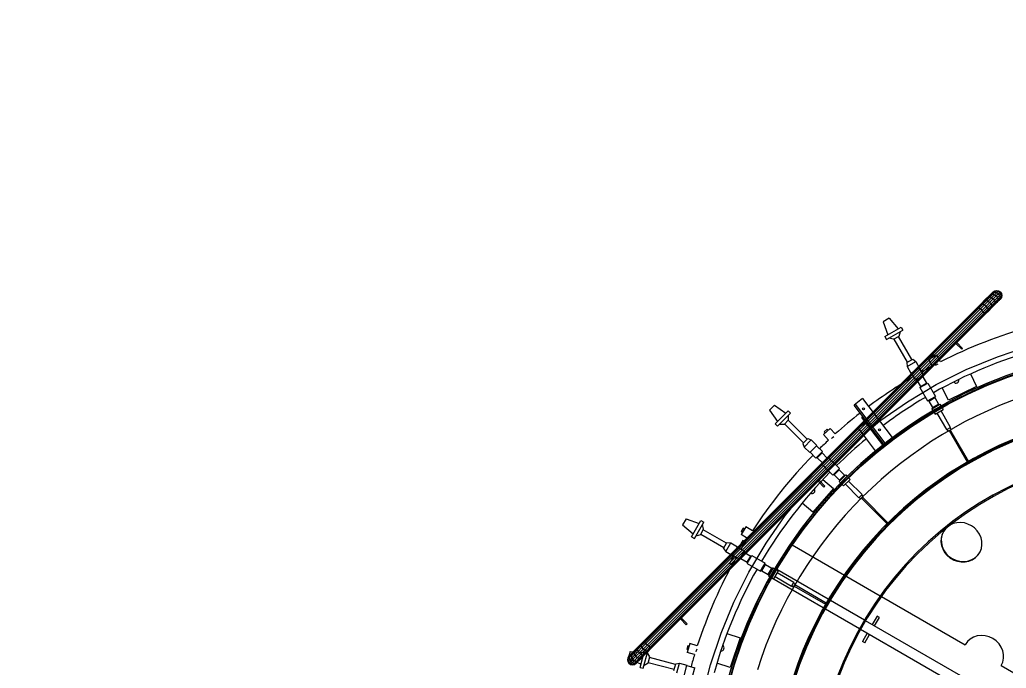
# Model space of a CAD drawing. Header units: metres. Extents: x 0 to 63075, y 0 to 44550.
# Drawn here: x 53271 to 53980, y 40464 to 40929 of the extents above; entities that cross this region are included whole.
import ezdxf

# ---------------------------------------------------------------- set-up
doc = ezdxf.new("R2010")
doc.units = ezdxf.units.M
doc.header["$LTSCALE"] = 75
for name, color, linetype in [('GSB', 7, 'Continuous'), ('ML6', 1, 'Continuous'), ('SDM', 7, 'Continuous'), ('SL1', 8, 'Continuous')]:
    doc.layers.add(name, color=color, linetype=linetype)
doc.styles.add('ROMANS', font='ROMANS.SHX')
doc.dimstyles.new('75___1-75', dxfattribs={"dimscale": 75, "dimtxt": 2.5, "dimasz": 2, "dimexe": 1.5, "dimexo": 1, "dimgap": 0.5, "dimtad": 1, "dimdec": 0, "dimzin": 12, "dimtxsty": 'ROMANS', "dimcen": 0, "dimclrd": 256, "dimclre": 256, "dimclrt": 3, "dimazin": 3, "dimtfac": 1, "dimtdec": 0, "dimtmove": 0, "dimatfit": 0, "dimfxl": 1, "dimlwd": -1, "dimlwe": -1, "dimarcsym": 0})

# ---------------------------------------------------------------- blocks, each defined once
blk = doc.blocks.new('A$C6bae614f')
at = {"layer": 'SL1'}
for p, q in [((373522.6, 46010), (373590, 46077.4)), ((373562.5, 46061.2), (373533.7, 46032.3)), ((373563.6, 46069.7), (373542.2, 46048.3)), ((373556.4, 46065.1), (373547.9, 46056.7)), ((373547.9, 46056.7), (373554.4, 46060.5)), ((373554.4, 46060.5), (373562.5, 46061.2)), ((373561.6, 46070.3), (373556.4, 46065.1)), ((373556.4, 46065.1), (373563.6, 46069.7)), ((373561.6, 46070.3), (373569.3, 46075.4)), ((373563.4, 46072.1), (373561.6, 46070.3)), ((373572.4, 46071), (373562.5, 46061.2)), ((373562.5, 46061.2), (373571.1, 46058.5)), ((373563.4, 46072.1), (373571.3, 46077.4)), ((373571.3, 46077.4), (373563.6, 46069.7)), ((373563.6, 46069.7), (373572.4, 46071)), ((373569.3, 46075.4), (373578.5, 46077.2)), ((373571.3, 46077.4), (373580.6, 46079.2)), ((373578.5, 46077.2), (373572.4, 46071)), ((373572.4, 46071), (373581.4, 46068.8)), ((373578.5, 46077.2), (373580.6, 46079.2)), ((373578.5, 46077.2), (373587.8, 46075.2)), ((373589.2, 46063.4), (373578.7, 46052.9)), ((373580.6, 46079.2), (373590, 46077.4)), ((373581.4, 46068.8), (373589.2, 46063.4)), ((373587.8, 46075.2), (373595.7, 46069.9)), ((373597.9, 46072.1), (373589.2, 46063.4)), ((373589.2, 46063.4), (373594.6, 46055.6)), ((373590, 46077.4), (373597.9, 46072.1)), ((373601, 46062), (373594.6, 46055.6)), ((373595.7, 46069.9), (373601, 46062)), ((373597.9, 46072.1), (373603.2, 46064.2)), ((373601, 46062), (373603.2, 46064.2)), ((373601, 46062), (373602.9, 46052.8)), ((373603.2, 46064.2), (373605, 46054.8)), ((373508.4, 46017.1), (373492.7, 46001.4)), ((373511.2, 46017.3), (373494, 46000.1)), ((373516.2, 46014.8), (373497.7, 45996.3)), ((373523.3, 46032.1), (373508.4, 46017.1)), ((373508.4, 46017.1), (373511.2, 46017.3)), ((373578.7, 46052.9), (373509.9, 45984.1)), ((373542.2, 46048.3), (373511.2, 46017.3)), ((373511.2, 46017.3), (373516.2, 46014.8)), ((373533.7, 46032.3), (373516.2, 46014.8)), ((373516.2, 46014.8), (373522.6, 46010)), ((373554.1, 46015.1), (373516.5, 45977.5)), ((373586.9, 46036.8), (373522.1, 45971.9)), ((373547.9, 46056.7), (373523.3, 46032.1)), ((373523.3, 46032.1), (373527.5, 46033.6)), ((373527.5, 46033.6), (373533.7, 46032.3)), ((373533.7, 46032.3), (373540.9, 46028.3)), ((373536.7, 46045.5), (373542.2, 46048.3)), ((373540.9, 46028.3), (373548.1, 46022.3)), ((373542.2, 46048.3), (373549.4, 46048)), ((373548.1, 46022.3), (373554.1, 46015.1)), ((373549.4, 46048), (373557.3, 46044.8)), ((373594.6, 46055.6), (373554.1, 46015.1)), ((373554.1, 46015.1), (373558.1, 46007.9)), ((373557.3, 46044.8), (373564.8, 46039)), ((373574.1, 46016.4), (373559.4, 46001.7)), ((373564.8, 46039), (373570.5, 46031.6)), ((373570.5, 46031.6), (373573.8, 46023.6)), ((373571.1, 46058.5), (373578.7, 46052.9)), ((373590.9, 46030.6), (373571.2, 46011)), ((373574.1, 46016.4), (373571.2, 46011)), ((373573.8, 46023.6), (373574.1, 46016.4)), ((373586.3, 46028.6), (373574.1, 46016.4)), ((373578.7, 46052.9), (373584.3, 46045.3)), ((373586.3, 46028.6), (373582.4, 46022.2)), ((373584.3, 46045.3), (373586.9, 46036.8)), ((373601.2, 46043.6), (373586.3, 46028.6)), ((373586.9, 46036.8), (373586.3, 46028.6)), ((373596.8, 46046.6), (373586.9, 46036.8)), ((373595.5, 46037.8), (373590.9, 46030.6)), ((373596.1, 46035.8), (373590.9, 46030.6)), ((373594.6, 46055.6), (373596.8, 46046.6)), ((373596.8, 46046.6), (373595.5, 46037.8)), ((373601.2, 46043.6), (373596.1, 46035.8)), ((373596.1, 46035.8), (373597.9, 46037.6)), ((373605, 46054.8), (373596.8, 46046.6)), ((373603.2, 46045.5), (373597.9, 46037.6)), ((373602.9, 46052.8), (373601.2, 46043.6)), ((373601.2, 46043.6), (373603.2, 46045.5)), ((373605, 46054.8), (373603.2, 46045.5)), ((371892.6, 44401.4), (373492.7, 46001.4)), ((373494, 46000.1), (371893.9, 44400.1)), ((373497.7, 45996.3), (371897.7, 44396.4)), ((373503.3, 45990.7), (371903.2, 44390.8)), ((373509.9, 45984.1), (371909.9, 44384.2)), ((373516.5, 45977.5), (371916.5, 44377.6)), ((373522.1, 45971.9), (371922.1, 44372)), ((373525.8, 45968.2), (371925.8, 44368.2)), ((373527.2, 45966.9), (371927.1, 44366.9)), ((373492.7, 46001.4), (373494, 46000.1)), ((373494, 46000.1), (373497.7, 45996.3)), ((373497.7, 45996.3), (373503.3, 45990.7)), ((373522.6, 46010), (373503.3, 45990.7)), ((373503.3, 45990.7), (373509.9, 45984.1)), ((373509.9, 45984.1), (373516.5, 45977.5)), ((373516.5, 45977.5), (373522.1, 45971.9)), ((373522.1, 45971.9), (373525.8, 45968.2)), ((373522.6, 46010), (373529.5, 46003.7)), ((373543.1, 45985.4), (373525.8, 45968.2)), ((373525.8, 45968.2), (373527.2, 45966.9)), ((373542.9, 45982.6), (373527.2, 45966.9)), ((373529.5, 46003.7), (373535.8, 45996.8)), ((373535.8, 45996.8), (373540.6, 45990.4)), ((373540.6, 45990.4), (373543.1, 45985.4)), ((373557.8, 45997.6), (373542.9, 45982.6)), ((373543.1, 45985.4), (373542.9, 45982.6)), ((373559.4, 46001.7), (373543.1, 45985.4)), ((373571.2, 46011), (373557.8, 45997.6)), ((373559.4, 46001.7), (373557.8, 45997.6)), ((373558.1, 46007.9), (373559.4, 46001.7)), ((373066.5, 45946.5), (373037.3, 45929.7)), ((373037.3, 45929.7), (373060.3, 45866.8)), ((373066.5, 45946.5), (373109.5, 45895.2)), ((373046.4, 45858.7), (373123.4, 45903.2)), ((373054.3, 45845), (373131.3, 45889.5)), ((373114.2, 45861.2), (373120.1, 45883)), ((373123.4, 45903.2), (373131.3, 45889.5)), ((373046.4, 45858.7), (373054.3, 45845)), ((373087.3, 45845.7), (373065.5, 45851.5)), ((373087.3, 45845.7), (373114.2, 45861.2)), ((373154, 45736.2), (373089.8, 45847.1)), ((373175.6, 45748.7), (373111.8, 45859.8)), ((373385.7, 45825.5), (373413.4, 45797.8)), ((373417.9, 45802.3), (373390.2, 45830)), ((373413.4, 45797.8), (373417.9, 45802.3)), ((373584.1, 45762.4), (373736.5, 45813.1)), ((373150.7, 45734.3), (373179, 45750.6)), ((373150.7, 45734.3), (373152.5, 45716.1)), ((373152.5, 45716.1), (373193.8, 45740)), ((373179, 45750.6), (373193.8, 45740)), ((373193.8, 45740), (373212.4, 45707.9)), ((373295.1, 45770.3), (373256.3, 45749.6)), ((373273.2, 45717.9), (373256.3, 45749.6)), ((373272.4, 45766.1), (373263.9, 45761.6)), ((373267.2, 45755.4), (373263.9, 45761.6)), ((373281, 45770.7), (373272.4, 45766.1)), ((373284.3, 45764.5), (373281, 45770.7)), ((373312.3, 45738.1), (373295.1, 45770.3)), ((373435.7, 45700.9), (373584.1, 45762.4)), ((373152.5, 45716.1), (373171, 45684)), ((373171, 45684), (373212.4, 45707.9)), ((373172.6, 45684.9), (373192.7, 45650.2)), ((373210.7, 45706.9), (373230.8, 45672.2)), ((373288.6, 45721.5), (373301.5, 45728.3)), ((373292.1, 45629.1), (373435.7, 45700.9)), ((373192.7, 45650.2), (373230.8, 45672.2)), ((373197.5, 45652.9), (373198.8, 45650.2)), ((373198.8, 45650.2), (373227.7, 45666.9)), ((373198.8, 45650.2), (373216.3, 45619.9)), ((373213.2, 45614.7), (373251.3, 45636.7)), ((373216.3, 45619.9), (373245.2, 45636.6)), ((373226, 45669.4), (373227.7, 45666.9)), ((373227.7, 45666.9), (373245.2, 45636.6)), ((373246.5, 45633.9), (373245.2, 45636.6)), ((373251.3, 45636.7), (373288.1, 45572.9)), ((373455.1, 45679.9), (373484.6, 45620.2)), ((373154, 45547.1), (373292.1, 45629.1)), ((373213.2, 45614.7), (373250, 45550.9)), ((373218, 45617.4), (373216.3, 45619.9)), ((373350, 45553.9), (373320.6, 45613.6)), ((373484.6, 45620.2), (373350, 45553.9)), ((372938.7, 45561.9), (372898.4, 45531)), ((372938.7, 45561.9), (373081.7, 45375.5)), ((373022.1, 45455.5), (373154, 45547.1)), ((373250, 45550.9), (373288.1, 45572.9)), ((373254.8, 45553.6), (373256.7, 45549.9)), ((373256.7, 45549.9), (373285.6, 45566.6)), ((373256.7, 45549.9), (373274.2, 45519.6)), ((373283.4, 45570.1), (373285.6, 45566.6)), ((373285.6, 45566.6), (373303.1, 45536.3)), ((372517.6, 45530.9), (372493.8, 45507.1)), ((372493.8, 45507.1), (372532.3, 45452.3)), ((372517.6, 45530.9), (372572.4, 45492.5)), ((372520.9, 45440.9), (372583.8, 45503.8)), ((372583.8, 45503.8), (372595, 45492.6)), ((373041.5, 45344.4), (372898.4, 45531)), ((372903.4, 45534.8), (373046.5, 45348.4)), ((373271.2, 45513.8), (373309.7, 45536)), ((373276.1, 45516.6), (373271.2, 45513.8)), ((373271.2, 45513.8), (373276.2, 45505)), ((373271.2, 45513.8), (373276.2, 45505)), ((373274.2, 45519.6), (373303.1, 45536.3)), ((373276.1, 45516.6), (373274.2, 45519.6)), ((373281, 45496.8), (373286.4, 45487.4)), ((373281, 45496.8), (373286.4, 45487.4)), ((373286.4, 45487.4), (373324.9, 45509.6)), ((373304.7, 45533.1), (373303.1, 45536.3)), ((373304.7, 45533.1), (373309.7, 45536)), ((373309.7, 45536), (373314.8, 45527.3)), ((373309.7, 45536), (373314.8, 45527.3)), ((373360.6, 45424.7), (373314.9, 45503.8)), ((373319.5, 45519), (373324.9, 45509.6)), ((373319.5, 45519), (373324.9, 45509.6)), ((372532.1, 45429.8), (372595, 45492.6)), ((372563.8, 45438.9), (372585.8, 45460.9)), ((372674.2, 45368.1), (372583.8, 45458.9)), ((372585.8, 45460.9), (372585.8, 45483.5)), ((372954.6, 45447.3), (372919.3, 45420.2)), ((372940.5, 45476.1), (372935.4, 45472.2)), ((373036.5, 45340.5), (372935.4, 45472.2)), ((372989.6, 45429.3), (373022.1, 45455.5)), ((373342.1, 45414.1), (373296.4, 45493.1)), ((372520.9, 45440.9), (372532.1, 45429.8)), ((372563.8, 45438.9), (372541.3, 45438.9)), ((372656.6, 45350.5), (372565.8, 45440.9)), ((372784.1, 45419.9), (372751.9, 45389.9)), ((372770.3, 45416.6), (372756.2, 45403.4)), ((372761, 45398.3), (372756.2, 45403.4)), ((372775.1, 45411.5), (372770.3, 45416.6)), ((372809, 45393.3), (372784.1, 45419.9)), ((373002, 45312.5), (372919.3, 45420.2)), ((373342.1, 45414.1), (373360.6, 45424.7)), ((373348.8, 45406.4), (373343.8, 45415)), ((373348.8, 45406.4), (373363.9, 45415.1)), ((373353.4, 45409.4), (373440.2, 45259.2)), ((373363.9, 45415.1), (373358.9, 45423.8)), ((373445.7, 45262.3), (373358.9, 45412.6)), ((372653.9, 45347.8), (372677, 45370.8)), ((372660.3, 45330.6), (372694.1, 45364.4)), ((372677, 45370.8), (372694.1, 45364.4)), ((372694.1, 45364.4), (372720.3, 45338.2)), ((372776.5, 45363.6), (372751.9, 45389.9)), ((372790.4, 45371), (372795.3, 45375.6)), ((372795.3, 45375.6), (372801.1, 45381)), ((373046.5, 45348.4), (373081.7, 45375.5)), ((372653.9, 45347.8), (372660.3, 45330.6)), ((372660.3, 45330.6), (372686.5, 45304.4)), ((372686.5, 45304.4), (372720.3, 45338.2)), ((372687.9, 45305.8), (372716.2, 45277.4)), ((372716.2, 45277.4), (372747.4, 45308.5)), ((372719, 45336.9), (372747.4, 45308.5)), ((373041.4, 45344.5), (373046.5, 45348.4)), ((372720.1, 45281.3), (372722.1, 45279)), ((372722.1, 45279), (372745.7, 45302.6)), ((372722.1, 45279), (372746.9, 45254.2)), ((372743.5, 45304.6), (372745.7, 45302.6)), ((372745.2, 45248.4), (372760.8, 45263.9)), ((372745.7, 45302.6), (372770.5, 45277.9)), ((372746.9, 45254.2), (372770.5, 45277.9)), ((372760.8, 45263.9), (372776.3, 45279.5)), ((372772.5, 45275.6), (372770.5, 45277.9)), ((372776.3, 45279.5), (372828.4, 45227.4)), ((372745.2, 45248.4), (372797.3, 45196.3)), ((372749.1, 45252.3), (372746.9, 45254.2)), ((372797.3, 45196.3), (372828.4, 45227.4)), ((372804, 45197.1), (372827.7, 45220.7)), ((372824.5, 45223.5), (372827.7, 45220.7)), ((372827.7, 45220.7), (372852.4, 45195.9)), ((372727.1, 45166.9), (372754.8, 45139.3)), ((372759.3, 45143.7), (372731.6, 45171.4)), ((372749.6, 45175.5), (372799.7, 45131.6)), ((372801.2, 45200.2), (372804, 45197.1)), ((372804, 45197.1), (372828.8, 45172.3)), ((372827.3, 45165.9), (372858.8, 45197.4)), ((372831.4, 45170), (372827.3, 45165.9)), ((372827.3, 45165.9), (372834.5, 45158.8)), ((372827.3, 45165.9), (372834.5, 45158.8)), ((372828.8, 45172.3), (372852.4, 45195.9)), ((372831.4, 45170), (372828.8, 45172.3)), ((372848.9, 45144.3), (372880.4, 45175.8)), ((372854.7, 45193.3), (372852.4, 45195.9)), ((372854.7, 45193.3), (372858.8, 45197.4)), ((372858.8, 45197.4), (372866, 45190.2)), ((372858.8, 45197.4), (372866, 45190.2)), ((372936.7, 45103), (372872.2, 45167.6)), ((372872.7, 45183.5), (372880.4, 45175.8)), ((372872.7, 45183.5), (372880.4, 45175.8)), ((372799.7, 45131.6), (372700.7, 45018.8)), ((372754.8, 45139.3), (372759.3, 45143.7)), ((372841.2, 45152), (372848.9, 45144.3)), ((372841.2, 45152), (372848.9, 45144.3)), ((372921.7, 45088), (372857.1, 45152.5)), ((372921.7, 45088), (372936.7, 45103)), ((372930.1, 45082.3), (372923, 45089.3)), ((372930.1, 45082.3), (372942.5, 45094.6)), ((372933.8, 45086.4), (373056.5, 44963.7)), ((372942.5, 45094.6), (372935.4, 45101.7)), ((373061, 44968.2), (372938.3, 45090.9)), ((373522.8, 45077.3), (373526, 45071.8)), ((373565, 45094.3), (373561.8, 45099.8)), ((372569.2, 45002.7), (372595.4, 45035.1)), ((372700.7, 45018.8), (372650.7, 45062.7)), ((372095, 44987.4), (372078.2, 44958.3)), ((372095, 44987.4), (372157.9, 44964.5)), ((372121.5, 44901.4), (372166, 44978.4)), ((372166, 44978.4), (372179.7, 44970.5)), ((372477.6, 44870.7), (372569.2, 45002.7)), ((372078.2, 44958.3), (372129.5, 44915.3)), ((372135.2, 44893.5), (372179.7, 44970.5)), ((372163.5, 44910.5), (372179, 44937.5)), ((372179, 44937.5), (372173.2, 44959.3)), ((372288.4, 44870.7), (372177.6, 44935)), ((372381.2, 44949.2), (372357.9, 44911.8)), ((372368.7, 44942.4), (372358.5, 44926)), ((372374.6, 44938.7), (372368.7, 44942.4)), ((372412.1, 44929.9), (372381.2, 44949.2)), ((372121.5, 44901.4), (372135.2, 44893.5)), ((372163.5, 44910.5), (372141.7, 44904.7)), ((372276, 44849.1), (372164.9, 44913)), ((372367, 44884.3), (372346.2, 44848.4)), ((372388.4, 44892.8), (372357.9, 44911.8)), ((372364.4, 44922.3), (372358.5, 44926)), ((372378.9, 44877.4), (372367, 44884.3)), ((372399.9, 44903.6), (372403.5, 44909.3)), ((372403.5, 44909.3), (372407.6, 44916)), ((372274.1, 44845.8), (372290.4, 44874.1)), ((372274.1, 44845.8), (372284.7, 44830.9)), ((372284.7, 44830.9), (372308.6, 44872.3)), ((372290.4, 44874.1), (372308.6, 44872.3)), ((372308.6, 44872.3), (372340.7, 44853.7)), ((372316.8, 44812.4), (372340.7, 44853.7)), ((372339.7, 44852.1), (372374.5, 44832)), ((372395.6, 44732.6), (372477.6, 44870.7)), ((372603.3, 44862.2), (373024.2, 44619.2)), ((372284.7, 44830.9), (372316.8, 44812.4)), ((372324.2, 44810.3), (372303.5, 44774.3)), ((372317.7, 44814), (372352.5, 44793.9)), ((372352.5, 44793.9), (372374.5, 44832)), ((372355.3, 44798.7), (372357.8, 44797)), ((372357.8, 44797), (372374.5, 44826)), ((372357.8, 44797), (372388.1, 44779.5)), ((372371.8, 44827.3), (372374.5, 44826)), ((372374.5, 44826), (372404.8, 44808.4)), ((372388, 44773.4), (372410, 44811.5)), ((372388.1, 44779.5), (372404.8, 44808.4)), ((372407.3, 44806.8), (372404.8, 44808.4)), ((372410, 44811.5), (372473.8, 44774.7)), ((372315.4, 44767.5), (372303.5, 44774.3)), ((372388, 44773.4), (372451.8, 44736.6)), ((372390.8, 44778.2), (372388.1, 44779.5)), ((372451.8, 44736.6), (372473.8, 44774.7)), ((372454.6, 44741.4), (372458.1, 44739.1)), ((372458.1, 44739.1), (372474.8, 44768)), ((372458.1, 44739.1), (372488.4, 44721.6)), ((372471.1, 44769.9), (372474.8, 44768)), ((372474.8, 44768), (372505.1, 44750.5)), ((372488.4, 44721.6), (372505.1, 44750.5)), ((372510.9, 44753.6), (372488.7, 44715)), ((372508, 44748.6), (372505.1, 44750.5)), ((372508, 44748.6), (372510.9, 44753.6)), ((372510.9, 44753.6), (372519.7, 44748.5)), ((372510.9, 44753.6), (372519.7, 44748.5)), ((372527.9, 44743.8), (372537.3, 44738.3)), ((372527.9, 44743.8), (372537.3, 44738.3)), ((372948.2, 44503.3), (372528.9, 44745.4)), ((372323.7, 44589), (372395.6, 44732.6)), ((372491.5, 44720), (372488.4, 44721.6)), ((372491.5, 44720), (372488.7, 44715)), ((372488.7, 44715), (372497.4, 44710)), ((372488.7, 44715), (372497.4, 44710)), ((372924, 44461.5), (372504.7, 44703.6)), ((372505.6, 44705.2), (372515.1, 44699.8)), ((372505.6, 44705.2), (372515.1, 44699.8)), ((372515.1, 44699.8), (372537.3, 44738.3)), ((372600, 44664.2), (372520.9, 44709.8)), ((372610.6, 44682.6), (372531.5, 44728.3)), ((372600, 44664.2), (372610.6, 44682.6)), ((372609.6, 44660.8), (372600.9, 44665.8)), ((372609.6, 44660.8), (372618.3, 44675.9)), ((372618.3, 44675.9), (372609.7, 44681)), ((372612.1, 44665.8), (372762.3, 44579)), ((372765.5, 44584.5), (372615.3, 44671.3)), ((373029.7, 44616.1), (373429.8, 44385.1)), ((372262.3, 44440.6), (372323.7, 44589)), ((372068.5, 44508.3), (372096.2, 44480.7)), ((372100.7, 44485.2), (372073, 44512.8)), ((373008.8, 44521.3), (372985.8, 44481.6)), ((372996.8, 44475.2), (373019.8, 44514.9)), ((373019.8, 44514.9), (373008.8, 44521.3)), ((372096.2, 44480.7), (372100.7, 44485.2)), ((372924.8, 44462.9), (372930.3, 44459.7)), ((374098.5, 43783.3), (372929.5, 44458.3)), ((372952.8, 44498.7), (372947.3, 44501.9)), ((374122.6, 43825.2), (372953.7, 44500.1)), ((372211.5, 44288.2), (372262.3, 44440.6)), ((372290.8, 44439.4), (372353.9, 44418)), ((372353.9, 44418), (372305.6, 44276)), ((372961.7, 44439.7), (372938.8, 44400)), ((372949.7, 44393.7), (372972.7, 44433.4)), ((371890.3, 44364.6), (371841.1, 44315.4)), ((371860.4, 44366.6), (371845.7, 44351.9)), ((371876.9, 44385.7), (371848.5, 44357.4)), ((371876.7, 44382.9), (371860.4, 44366.6)), ((371861.9, 44370.8), (371860.4, 44366.6)), ((371860.4, 44366.6), (371861.7, 44360.4)), ((371879.2, 44377.9), (371861.7, 44360.4)), ((371865.7, 44353.2), (371884, 44371.5)), ((371875.3, 44276.8), (371898.4, 44362.7)), ((371876.7, 44382.9), (371893.9, 44400.1)), ((371876.9, 44385.7), (371876.7, 44382.9)), ((371876.7, 44382.9), (371879.2, 44377.9)), ((371892.6, 44401.4), (371876.9, 44385.7)), ((371879.2, 44377.9), (371897.7, 44396.4)), ((371879.2, 44377.9), (371884, 44371.5)), ((371884, 44371.5), (371903.2, 44390.8)), ((371884, 44371.5), (371890.3, 44364.6)), ((371890.3, 44364.6), (371909.9, 44384.2)), ((371890.3, 44364.6), (371897.2, 44358.3)), ((371892.6, 44401.4), (371893.9, 44400.1)), ((371893.9, 44400.1), (371897.7, 44396.4)), ((371897.2, 44358.3), (371916.5, 44377.6)), ((371897.7, 44396.4), (371903.2, 44390.8)), ((371898.4, 44362.7), (371913.6, 44358.6)), ((371903.2, 44390.8), (371909.9, 44384.2)), ((371903.6, 44353.5), (371922.1, 44372)), ((371908.6, 44351), (371925.8, 44368.2)), ((371909.9, 44384.2), (371916.5, 44377.6)), ((371911.4, 44351.2), (371927.1, 44366.9)), ((371916.5, 44377.6), (371922.1, 44372)), ((371922.1, 44372), (371925.8, 44368.2)), ((371925.8, 44368.2), (371927.1, 44366.9)), ((372103.5, 44380.4), (372097.9, 44361.9)), ((372104.6, 44359.9), (372097.9, 44361.9)), ((372113.8, 44390.2), (372101, 44348.1)), ((372110.2, 44378.4), (372103.5, 44380.4)), ((372148.6, 44379.6), (372113.8, 44390.2)), ((372145.6, 44357.5), (372147.9, 44365)), ((372949.7, 44393.7), (372938.8, 44400)), ((371816.6, 44322.8), (371814.7, 44313.5)), ((371816.8, 44315.6), (371814.7, 44313.5)), ((371821.9, 44330.7), (371816.6, 44322.8)), ((371818.5, 44324.8), (371816.6, 44322.8)), ((371846, 44344.7), (371816.8, 44315.6)), ((371818.5, 44324.8), (371816.8, 44315.6)), ((371816.8, 44315.6), (371818.8, 44306.3)), ((371823.7, 44332.5), (371818.5, 44324.8)), ((371824.3, 44330.5), (371818.5, 44324.8)), ((371827.5, 44353.1), (371818.8, 44320.6)), ((371818.8, 44320.6), (371879.5, 44292.3)), ((371823.7, 44332.5), (371821.9, 44330.7)), ((371824.3, 44330.5), (371823, 44321.7)), ((371823, 44321.7), (371825.2, 44312.7)), ((371828.9, 44337.7), (371823.7, 44332.5)), ((371833.5, 44339.7), (371824.3, 44330.5)), ((371828.9, 44337.7), (371824.3, 44330.5)), ((371825.2, 44312.7), (371835.5, 44323)), ((371827.5, 44353.1), (371894.2, 44347.2)), ((371837.3, 44346.2), (371828.9, 44337.7)), ((371841.1, 44315.4), (371830.6, 44304.9)), ((371833.5, 44339.7), (371832.8, 44331.6)), ((371832.8, 44331.6), (371835.5, 44323)), ((371845.7, 44351.9), (371833.5, 44339.7)), ((371837.3, 44346.2), (371833.5, 44339.7)), ((371835.5, 44323), (371865.7, 44353.2)), ((371835.5, 44323), (371841.1, 44315.4)), ((371848.5, 44357.4), (371837.3, 44346.2)), ((371841.1, 44315.4), (371848.7, 44309.8)), ((371848.5, 44357.4), (371845.7, 44351.9)), ((371845.7, 44351.9), (371846, 44344.7)), ((371861.7, 44360.4), (371846, 44344.7)), ((371846, 44344.7), (371849.2, 44336.8)), ((371878.9, 44340), (371848.7, 44309.8)), ((371849.2, 44336.8), (371855, 44329.3)), ((371908.6, 44351), (371850.4, 44292.9)), ((371855, 44329.3), (371862.4, 44323.6)), ((371870.4, 44320.3), (371857.2, 44307.2)), ((371861.7, 44360.4), (371865.7, 44353.2)), ((371862.4, 44323.6), (371870.4, 44320.3)), ((371865.7, 44353.2), (371871.7, 44346)), ((371886.1, 44336), (371870.4, 44320.3)), ((371870.4, 44320.3), (371877.6, 44320)), ((371871.7, 44346), (371878.9, 44340)), ((371896.4, 44336.3), (371871.8, 44311.6)), ((371877.6, 44320), (371883, 44322.8)), ((371897.2, 44358.3), (371878.9, 44340)), ((371878.9, 44340), (371886.1, 44336)), ((371903.6, 44353.5), (371886.1, 44336)), ((371886.1, 44336), (371892.2, 44334.7)), ((371890.6, 44272.8), (371913.6, 44358.6)), ((371892.2, 44334.7), (371896.4, 44336.3)), ((371911.4, 44351.2), (371896.4, 44336.3)), ((371897.2, 44358.3), (371903.6, 44353.5)), ((371903.6, 44353.5), (371908.6, 44351)), ((371908.6, 44351), (371911.4, 44351.2)), ((371921.6, 44326.6), (371910.3, 44346.1)), ((371913.5, 44296.5), (371921.6, 44326.6)), ((372044.5, 44290.4), (371920.8, 44323.8)), ((372135.4, 44337.6), (372101, 44348.1)), ((372143.7, 44351), (372145.6, 44357.5)), ((371814.7, 44313.5), (371816.6, 44304.1)), ((371818.8, 44306.3), (371816.6, 44304.1)), ((371816.6, 44304.1), (371821.9, 44296.2)), ((371818.8, 44306.3), (371825.2, 44312.7)), ((371818.8, 44306.3), (371824.1, 44298.4)), ((371824.1, 44298.4), (371821.9, 44296.2)), ((371821.9, 44296.2), (371829.8, 44290.9)), ((371824.1, 44298.4), (371830.6, 44304.9)), ((371832, 44293.1), (371824.1, 44298.4)), ((371825.2, 44312.7), (371830.6, 44304.9)), ((371832, 44293.1), (371829.8, 44290.9)), ((371829.8, 44290.9), (371839.1, 44289.1)), ((371830.6, 44304.9), (371838.4, 44299.5)), ((371848.7, 44309.8), (371832, 44293.1)), ((371832, 44293.1), (371841.2, 44291.2)), ((371838.4, 44299.5), (371847.3, 44297.3)), ((371857.2, 44307.2), (371839.1, 44289.1)), ((371839.1, 44289.1), (371848.5, 44290.9)), ((371850.4, 44292.9), (371841.2, 44291.2)), ((371847.3, 44297.3), (371856.1, 44298.6)), ((371848.5, 44290.9), (371856.4, 44296.2)), ((371850.4, 44292.9), (371848.5, 44290.9)), ((371848.7, 44309.8), (371857.2, 44307.2)), ((371850.4, 44292.9), (371858.2, 44298)), ((371856.1, 44298.6), (371863.4, 44303.2)), ((371858.2, 44298), (371856.4, 44296.2)), ((371857.2, 44307.2), (371865.3, 44307.8)), ((371863.4, 44303.2), (371858.2, 44298)), ((371871.8, 44311.6), (371863.4, 44303.2)), ((371865.3, 44307.8), (371871.8, 44311.6)), ((371875.3, 44276.8), (371890.6, 44272.8)), ((371913.5, 44296.5), (371894, 44285.3)), ((372038.1, 44266.4), (371914.3, 44299.3)), ((372037.1, 44262.6), (372045.5, 44294.2)), ((372045.5, 44294.2), (372063.6, 44297.1)), ((372051.2, 44251), (372063.6, 44297.1)), ((372063.6, 44297.1), (372099.4, 44287.5)), ((372087, 44241.4), (372099.4, 44287.5)), ((372098.9, 44285.7), (372137.7, 44275.3)), ((372126.3, 44232.8), (372137.7, 44275.3)), ((372171.8, 44132.6), (372211.5, 44288.2)), ((372305.6, 44276), (372242.6, 44297.4)), ((373603, 44285.1), (374053.3, 44025))]:
    blk.add_line(p, q, dxfattribs=at)
for centre, radius in [((374370.4, 43654.2), 2150), ((374370.4, 43654.2), 2140.5), ((372944, 45513.2), 4.76), ((373020.9, 45413), 4.76)]:
    blk.add_circle(centre, radius, dxfattribs=at)
for centre, radius, start, end in [((374370.4, 43654.2), 2337.1, 105.5374, 116.9194), ((374370.4, 43654.2), 2150, 350.9962, 178.8135), ((374370.4, 43654.2), 2222.8, 105.5651, 119.4311), ((374370.4, 43654.2), 2143.5, 106.3021, 165.1114), ((374370.4, 43654.2), 2337.1, 117.9982, 119.4588), ((374370.4, 43654.2), 2337.1, 120.5374, 126.8754), ((373386.3, 45649.8), 13.5, 215.5867, 16.9096), ((374370.4, 43654.2), 2028.5, 107.2423, 162.472), ((374370.4, 43654.2), 2222.8, 120.5651, 126.8434), ((374370.4, 43654.2), 1855, 311.9258, 226.0971), ((374370.4, 43654.2), 1850, 90.0718, 179.9244), ((374370.4, 43654.2), 1845.2, 90.072, 179.9242), ((374370.4, 43654.2), 2337.1, 128.1208, 131.9194), ((374370.4, 43654.2), 2337.1, 132.9982, 134.4587), ((374370.4, 43654.2), 2222.8, 129.4626, 134.4311), ((374370.4, 43654.2), 1656.3, 68.3819, 51.6144), ((374370.4, 43654.2), 2337.1, 135.5374, 146.9194), ((374370.4, 43654.2), 1650, 68.4144, 51.5819), ((374370.4, 43654.2), 2222.8, 135.5651, 149.4311), ((372697.6, 45121.3), 13.5, 238.0857, 39.4105), ((374370.4, 43654.2), 2337.1, 147.9982, 149.4587), ((374370.4, 43654.2), 2337.1, 150.5374, 161.9194), ((374370.4, 43654.2), 2222.8, 150.5651, 164.4311), ((372263.5, 44369.5), 13.5, 260.5844, 61.9119), ((374370.4, 43654.2), 2337.1, 162.9982, 164.4587)]:
    blk.add_arc(centre, radius, start, end, dxfattribs=at)
for centre, major_axis, start_param, end_param in [((373412.5, 44875.1), (-86.6, 50), 4.31969, 5.802239), ((373412.5, 44875.1), (86.6, -50), 2.91808, 7.461283), ((373413.7, 44877.2), (86.6, -50), 3.154744, 6.270034), ((373516.4, 44335.1), (-86.6, 50), 3.141593, 6.283185)]:
    blk.add_ellipse(centre, major_axis=major_axis, ratio=0.92388, start_param=start_param, end_param=end_param, dxfattribs=at)
blk = doc.blocks.new('zw$15D4')
at = {"layer": 'ML6', "xscale": 0.2502808837766805, "yscale": 0.2502808837766805, "zscale": 0.2502808837766805}
blk.add_blockref('A$C6bae614f', (-85544.7, -3177.3), dxfattribs=at)

msp = doc.modelspace()

# ---------------------------------------------------------------- block references
at = {"layer": 'GSB', "xscale": 0.6000000000000068, "yscale": 0.6000000000000068, "zscale": 0.6000000000000068}
msp.add_blockref('zw$15D4', (49200, 35721.63), dxfattribs=at)

# ---------------------------------------------------------------- leaders
at = {"layer": 'SDM'}
msp.add_leader([(52766.71, 37891.88), (59453.13, 42438.72), (62243.43, 42438.72)], dimstyle='75___1-75', override={"dimtad": 0}, dxfattribs=at)

doc.saveas('drawing.dxf')
